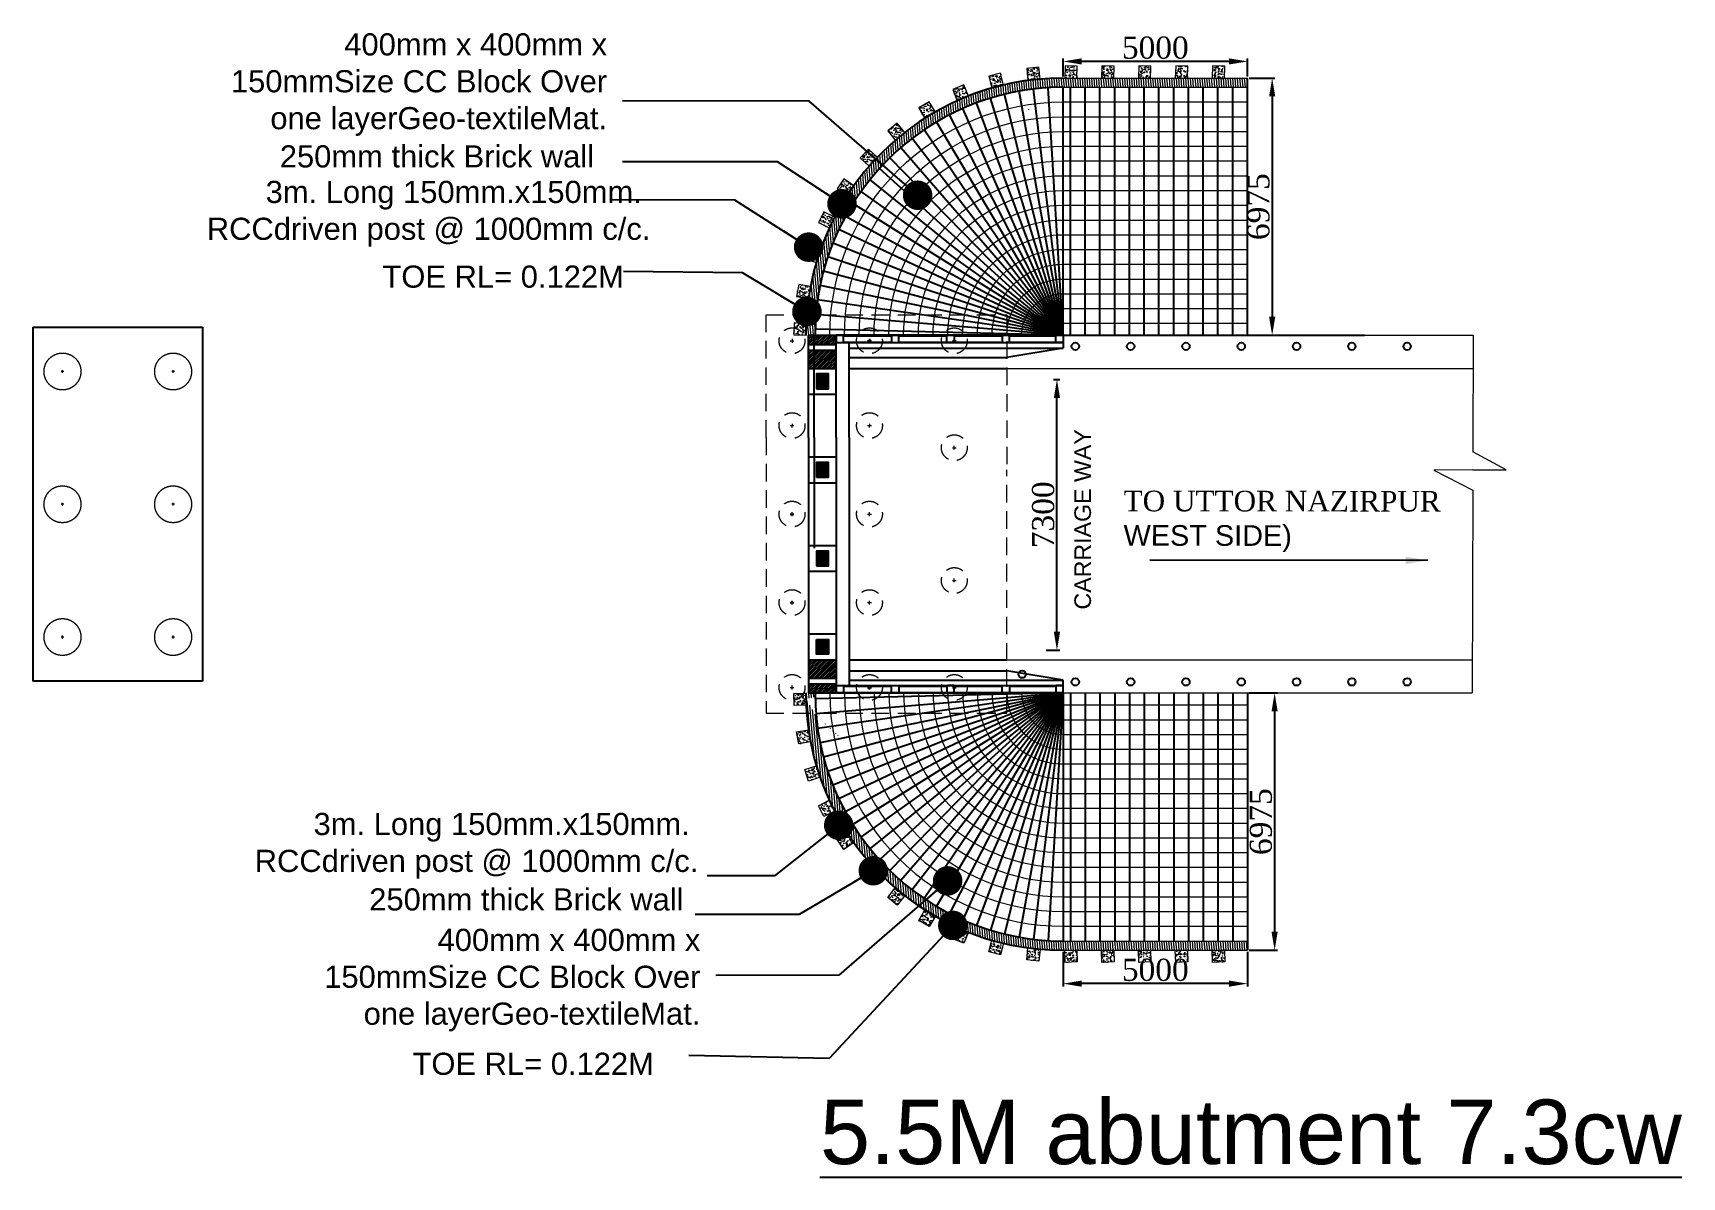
# Model space of a CAD drawing. Header units: millimetres. Extents: x -116975602006 to 5543032, y -156721783972 to 203313.
# Drawn here: x -458792 to -414076, y -149068 to -118048 of the extents above; entities that cross this region are included whole.
import ezdxf

# ---------------------------------------------------------------- set-up
doc = ezdxf.new("R2010")
doc.units = ezdxf.units.MM
doc.header["$LTSCALE"] = 250
doc.header["$PDMODE"] = 3
doc.header["$PDSIZE"] = -50
for name, pattern in [('ACAD_ISO03W100', [30, 12, -18]), ('CENTER', [50.8, 31.75, -6.35, 6.35, -6.35]), ('DASHED', [19.05, 12.7, -6.35]), ('DASHED2', [0.375, 0.25, -0.125])]:
    doc.linetypes.add(name, pattern=pattern)
for name, color, linetype in [('Abutment W Line', 11, 'Continuous'), ('Bearing  peat', 11, 'Continuous'), ('Dimision', 4, 'Continuous'), ('Extra Line', 134, 'Continuous'), ('Hatching', 65, 'Continuous'), ('Pile', 11, 'Continuous'), ('Ralling', 6, 'Continuous'), ('Text', 7, 'Continuous')]:
    doc.layers.add(name, color=color, linetype=linetype)
for name, color, linetype, lineweight in [('Center Line', 9, 'Continuous', 18), ('Dimention', 7, 'Continuous', 25), ('Girder Line', 7, 'Continuous', 18), ('Pire Line', 200, 'Continuous', 15), ('RL', 7, 'Continuous', 18)]:
    doc.layers.add(name, color=color, linetype=linetype, lineweight=lineweight)
doc.styles.add('CH_TEXT', font='arial.ttf')
doc.styles.add('ROMANS', font='arial.ttf', dxfattribs={"height": 200})
doc.styles.get("Standard").update_dxf_attribs({"font": 'times.ttf'})
doc.dimstyles.new('ISO-25', dxfattribs={"dimtxt": 75, "dimasz": 35, "dimexe": 75, "dimexo": 45.625, "dimgap": 20, "dimtad": 1, "dimtoh": 1, "dimdec": 0, "dimtxsty": 'Standard', "dimblk": 'DOT', "dimcen": 300, "dimclrd": 256, "dimclre": 256, "dimclrt": 256, "dimadec": 0, "dimazin": 0, "dimtfac": 1, "dimtdec": 0, "dimtix": 1, "dimtmove": 0, "dimatfit": 3, "dimldrblk": 'DOT', "dimfxl": 1, "dimlwd": -1, "dimarcsym": 0})
doc.dimstyles.get("Standard").update_dxf_attribs({"dimtxt": 500, "dimasz": 700, "dimexe": 80, "dimexo": 70, "dimgap": 30, "dimtad": 1, "dimdec": 0, "dimlfac": -1, "dimzin": 0, "dimdsep": 46, "dimtxsty": 'Standard', "dimcen": 400, "dimadec": 0, "dimazin": 0, "dimtfac": 1, "dimtdec": 0, "dimtix": 1, "dimtofl": 0, "dimtmove": 0, "dimatfit": 3, "dimfxl": 1, "dimtolj": 1, "dimtzin": 0, "dimarcsym": 0})
pattern_1 = [(45, (-414815.687, -134594.87), (-33.67596, 33.67596), [])]
pattern_2 = [(45, (-414815.687, -136994.87), (-33.67596, 33.67596), [])]
pattern_3 = [(0, (-414665.687, -136994.87), (0, 25.4), [])]

# ---------------------------------------------------------------- blocks, each defined once
blk = doc.blocks.new('_Dot')
at = {"color": 0, "linetype": 'ByBlock', "lineweight": -2}
blk.add_line((-0.5, 0), (-1, 0), dxfattribs=at)
at = {"color": 0, "linetype": 'ByBlock', "const_width": 0.5}
blk.add_lwpolyline([(-0.25, 0, 1), (0.25, 0, 1)], format="xyb", close=True, dxfattribs=at)
blk = doc.blocks.new('gfffe')
at = {"true_color": 0xed1f24}
h = blk.add_hatch(dxfattribs=at)
h.set_pattern_fill('AR-CONC', color=240)
h.set_pattern_definition([(50, (5949314.33, 76386.58), (182.1847, -15.9391), [19.05, -209.55]), (355, (5949314.33, 76386.58), (-35.2434, 191.0568), [15.24, -167.6406]), (100.4514, (5949329.51, 76385.25), (146.9412, 175.1178), [16.19, -178.0902]), (46.1842, (5949314.33, 76437.38), (271.079, -42.0423), [28.575, -314.325]), (96.6356, (5949336.92, 76433.87), (237.404, 247.426), [24.285, -267.1356]), (351.1842, (5949314.33, 76437.38), (237.404, 247.426), [22.86, -251.46]), (21, (5949339.73, 76424.68), (151.6144, -102.2652), [19.05, -209.55]), (326, (5949339.73, 76424.68), (61.802, 184.188), [15.24, -167.64]), (71.4514, (5949352.36, 76416.15), (213.4164, 81.9228), [16.19, -178.09]), (37.5, (5949314.33, 76386.58), (3.0886, 84.55504), [0, -165.608, 0, -170.18, 0, -168.275]), (7.5, (5949314.33, 76386.58), (66.81966, 100.1806), [0, -97.028, 0, -161.798, 0, -64.135]), (327.5, (5949257.686, 76386.58), (135.5906, -5.72874), [0, -63.5, 0, -198.12, 0, -262.89]), (317.5, (5949232.29, 76386.58), (148.1292, 25.4265), [0, -82.55, 0, -131.572, 0, -186.69])])
h.paths.add_polyline_path([(5963085, 76844), (5962756, 76833), (5962767, 76504), (5963096, 76515)])
at = {"ltscale": 10}
blk.add_lwpolyline([(5962756, 76833), (5963085, 76844), (5963096, 76515), (5962767, 76504)], close=True, dxfattribs=at)
blk = doc.blocks.new('*U486')
at = {"layer": 'RL', "rotation": 270.0000000000042}
blk.add_blockref('gfffe', (-76504, 5962767), dxfattribs=at)
blk = doc.blocks.new('*U492')
at = {"layer": 'RL', "color": 0, "linetype": 'ByBlock', "lineweight": -2, "transparency": 16777216}
for p, rotation in [((5951256, 83479), 180), ((5952256, 83479), 180), ((5953256, 83479), 180), ((5954256, 83479), 180), ((5955256, 83479), 180), ((5956253, 83413), 172.1437275101996), ((5957231, 83206), 163.9292788344888), ((5958168, 82861), 155.714830158778), ((5959047, 82386), 147.5003814830672), ((5959849, 81791), 139.2859328073564), ((5960558, 81086), 131.0714841316456), ((5961159, 80288), 122.8570354559347), ((5961640, 79412), 114.642586780224), ((5961990, 78476), 106.4281381045132), ((5962203, 77500), 98.2136894288024), ((5962275, 76504), 89.9992407530916)]:
    blk.add_blockref('*U486', p, dxfattribs=dict(at, rotation=rotation))
blk = doc.blocks.new('*U490')
at = {"ltscale": 10}
blk.add_line((0, 6725), (1, 0), dxfattribs=at)
blk = doc.blocks.new('*U491')
at = {"color": 0, "linetype": 'ByBlock', "lineweight": -2, "transparency": 16777216}
for p, rotation in [((-432830, -119814, 0), 197.0396370299124), ((-432444, -119709, 0), 193.6317096239301), ((-432053, -119626, 0), 190.2237822179475), ((-431658, -119567, 0), 186.8158548119649), ((-431259, -119531, 0), 183.4079274059825), ((-430859, -119519, 0), 180), ((-433940, -120266, 0), 207.2634192478594), ((-433579, -120094, 0), 203.8554918418771), ((-433209, -119943, 0), 200.4475644358947), ((-434628, -120674, 0), 214.0792740598244), ((-434290, -120460, 0), 210.6713466538419), ((-435262, -121161, 0), 220.8951288717895), ((-434952, -120908, 0), 217.4872014658067), ((-435557, -121431, 0), 224.3030562777721), ((-436095, -122023, 0), 231.1189110897373), ((-435834, -121719, 0), 227.7109836837547), ((-436336, -122341, 0), 234.5268384957198), ((-436558, -122674, 0), 237.9347659017022), ((-436942, -123376, 0), 244.750620713667), ((-436761, -123019, 0), 241.3426933076847), ((-437102, -123742, 0), 248.1585481196495), ((-437239, -124118, 0), 251.566475525632), ((-437355, -124501, 0), 254.9744029316145), ((-437447, -124890, 0), 258.3823303375971), ((-437516, -125284, 0), 261.7902577435796), ((-437582, -126081, 0), 268.6061125555447), ((-437561, -125681, 0), 265.1981851495621)]:
    blk.add_blockref('*U490', p, dxfattribs=dict(at, rotation=rotation))
blk = doc.blocks.new('*U489')
at = {"layer": 'RL', "rotation": 270.0000000000042}
blk.add_blockref('gfffe', (-76504, 5962767), dxfattribs=at)
blk = doc.blocks.new('*U485')
at = {"layer": 'RL', "color": 0, "linetype": 'ByBlock', "lineweight": -2, "transparency": 16777216}
for p, rotation in [((5951256, 83479), 180), ((5952256, 83479), 180), ((5953256, 83479), 180), ((5954256, 83479), 180), ((5955256, 83479), 180), ((5956253, 83413), 172.1437275101996), ((5957231, 83206), 163.9292788344888), ((5958168, 82861), 155.714830158778), ((5959047, 82386), 147.5003814830672), ((5959849, 81791), 139.2859328073564), ((5960558, 81086), 131.0714841316456), ((5961159, 80288), 122.8570354559347), ((5961640, 79412), 114.642586780224), ((5961990, 78476), 106.4281381045132), ((5962203, 77500), 98.2136894288024), ((5962275, 76504), 89.9992407530916)]:
    blk.add_blockref('*U489', p, dxfattribs=dict(at, rotation=rotation))
blk = doc.blocks.new('*U487')
at = {"ltscale": 10}
blk.add_line((0, 6725), (1, 0), dxfattribs=at)
blk = doc.blocks.new('*U488')
at = {"color": 0, "linetype": 'ByBlock', "lineweight": -2, "transparency": 16777216}
for p, rotation in [((45006, 414073), 197.0396370299124), ((45392, 414179), 193.6317096239301), ((45783, 414262), 190.2237822179475), ((46178, 414321), 186.8158548119649), ((46577, 414357), 183.4079274059825), ((46977, 414369), 180), ((43896, 413622), 207.2634192478594), ((44257, 413794), 203.8554918418771), ((44627, 413945), 200.4475644358947), ((43208, 413214), 214.0792740598244), ((43546, 413428), 210.6713466538419), ((42884, 412980), 217.4872014658067), ((42279, 412456), 224.3030562777721), ((42574, 412727), 220.8951288717895), ((41742, 411865), 231.1189110897373), ((42002, 412169), 227.7109836837547), ((41500, 411546), 234.5268384957198), ((41278, 411214), 237.9347659017022), ((40894, 410512), 244.750620713667), ((41075, 410869), 241.3426933076847), ((40734, 410146), 248.1585481196495), ((40597, 409770), 251.566475525632), ((40482, 409387), 254.9744029316145), ((40389, 408998), 258.3823303375971), ((40321, 408604), 261.7902577435796), ((40275, 408207), 265.1981851495621), ((40254, 407807), 268.6061125555447)]:
    blk.add_blockref('*U487', p, dxfattribs=dict(at, rotation=rotation))
blk = doc.blocks.new('*D494')
at = {"layer": 'Defpoints', "color": 0, "ltscale": 10, "transparency": 16777216}
for p in [(-430859, -142919, 0), (-425859, -142919, 0), (-430859, -143825)]:
    blk.add_point(p, dxfattribs=at)
at = {"layer": 'Text', "lineweight": -2, "ltscale": 10, "transparency": 16777216}
for p, q in [((-430859, -142965), (-430859, -143900)), ((-425859, -142965), (-425859, -143900))]:
    blk.add_line(p, q, dxfattribs=at)
at = {"layer": 'Text', "ltscale": 10, "transparency": 16777216}
blk.add_line((-426359, -143825), (-430359, -143825), dxfattribs=at)
for points in [[(-430359, -143741), (-430359, -143908), (-430859, -143825)], [(-426359, -143741), (-426359, -143908), (-425859, -143825)]]:
    blk.add_solid(points, dxfattribs=at)
at = {"layer": 'Text', "ltscale": 10, "transparency": 16777216, "insert": (-428359, -143454), "char_height": 600, "attachment_point": 5}
blk.add_mtext('5000', dxfattribs=at)
blk = doc.blocks.new('_DotSmall')
at = {"color": 0, "linetype": 'ByBlock', "const_width": 0.5}
blk.add_lwpolyline([(-0.0625, 0, 1), (0.0625, 0, 1)], format="xyb", close=True, dxfattribs=at)
blk = doc.blocks.new('*D495')
at = {"layer": 'Defpoints', "color": 0, "ltscale": 10, "transparency": 16777216}
for p in [(-430859, -118819), (-430859, -119269, 0), (-425859, -119275, 0)]:
    blk.add_point(p, dxfattribs=at)
at = {"layer": 'Text', "lineweight": -2, "ltscale": 10, "transparency": 16777216}
for p, q in [((-430859, -119224), (-430859, -118744)), ((-425859, -119229), (-425859, -118744))]:
    blk.add_line(p, q, dxfattribs=at)
at = {"layer": 'Text', "ltscale": 10, "transparency": 16777216}
blk.add_line((-426359, -118819), (-430359, -118819), dxfattribs=at)
for points in [[(-430359, -118736), (-430359, -118903), (-430859, -118819)], [(-426359, -118736), (-426359, -118903), (-425859, -118819)]]:
    blk.add_solid(points, dxfattribs=at)
at = {"layer": 'Text', "ltscale": 10, "transparency": 16777216, "insert": (-428359, -118449), "char_height": 600, "attachment_point": 5}
blk.add_mtext('5000', dxfattribs=at)
blk = doc.blocks.new('*D493')
at = {"layer": 'Defpoints', "color": 0, "ltscale": 10, "transparency": 16777216}
for p in [(-431161, -127441, 0), (-431026, -127441, 0), (-431360, -134784, 0)]:
    blk.add_point(p, dxfattribs=at)
at = {"layer": 'Text', "lineweight": -2, "ltscale": 10, "transparency": 16777216}
for p, q in [((-431115, -127441, 0), (-430951, -127441, 0)), ((-431314, -134784, 0), (-430951, -134784, 0))]:
    blk.add_line(p, q, dxfattribs=at)
at = {"layer": 'Text', "ltscale": 10, "transparency": 16777216}
blk.add_line((-431026, -134284, 0), (-431026, -127941, 0), dxfattribs=at)
for points in [[(-431109, -127941, 0), (-430942, -127941, 0), (-431026, -127441, 0)], [(-431109, -134284, 0), (-430942, -134284, 0), (-431026, -134784, 0)]]:
    blk.add_solid(points, dxfattribs=at)
at = {"layer": 'Text', "ltscale": 10, "transparency": 16777216, "insert": (-431397, -131113, 0), "char_height": 600, "attachment_point": 5, "rotation": 90}
blk.add_mtext('7300', dxfattribs=at)
blk = doc.blocks.new('*D498')
at = {"layer": 'Defpoints', "color": 0, "ltscale": 10, "transparency": 16777216}
for p in [(-425859, -135944, 0), (-425859, -142919, 0), (-425123, -142919)]:
    blk.add_point(p, dxfattribs=at)
at = {"layer": 'Text', "lineweight": -2, "ltscale": 10, "transparency": 16777216}
for p, q in [((-425814, -135944), (-425048, -135944)), ((-425814, -142919), (-425048, -142919))]:
    blk.add_line(p, q, dxfattribs=at)
at = {"layer": 'Text', "ltscale": 10, "transparency": 16777216}
blk.add_line((-425123, -136444), (-425123, -142419), dxfattribs=at)
for points in [[(-425207, -136444), (-425040, -136444), (-425123, -135944)], [(-425207, -142419), (-425040, -142419), (-425123, -142919)]]:
    blk.add_solid(points, dxfattribs=at)
at = {"layer": 'Text', "ltscale": 10, "transparency": 16777216, "insert": (-425494, -139432), "char_height": 600, "attachment_point": 5, "rotation": 90}
blk.add_mtext('6975', dxfattribs=at)
blk = doc.blocks.new('*D499')
at = {"layer": 'Defpoints', "color": 0, "ltscale": 10, "transparency": 16777216}
for p in [(-425859, -119269, 0), (-425859, -126244, 0), (-425190, -126244)]:
    blk.add_point(p, dxfattribs=at)
at = {"layer": 'Text', "lineweight": -2, "ltscale": 10, "transparency": 16777216}
for p, q in [((-425814, -119269), (-425115, -119269)), ((-425814, -126244), (-425115, -126244))]:
    blk.add_line(p, q, dxfattribs=at)
at = {"layer": 'Text', "ltscale": 10, "transparency": 16777216}
blk.add_line((-425190, -119769), (-425190, -125744), dxfattribs=at)
for points in [[(-425273, -119769), (-425106, -119769), (-425190, -119269)], [(-425273, -125744), (-425106, -125744), (-425190, -126244)]]:
    blk.add_solid(points, dxfattribs=at)
at = {"layer": 'Text', "ltscale": 10, "transparency": 16777216, "insert": (-425561, -122757), "char_height": 600, "attachment_point": 5, "rotation": 90}
blk.add_mtext('6975', dxfattribs=at)
blk = doc.blocks.new('erfv')
at = {"layer": 'Center Line'}
for p, q in [((-276326, 208836), (-276401, 208836)), ((-276363, 208799), (-276363, 208874)), ((-273326, 208836), (-273401, 208836)), ((-273363, 208799), (-273363, 208874)), ((-276363, 205199), (-276363, 205274)), ((-273363, 205199), (-273363, 205274)), ((-276326, 205236), (-276401, 205236)), ((-273326, 205236), (-273401, 205236)), ((-276363, 201599), (-276363, 201674)), ((-273363, 201599), (-273363, 201674)), ((-276326, 201636), (-276401, 201636)), ((-273326, 201636), (-273401, 201636))]:
    blk.add_line(p, q, dxfattribs=at)
at = {"layer": 'Pile', "linetype": 'CENTER', "ltscale": 3}
for p, q in [((-277163, 210036), (-277163, 200436)), ((-277163, 210036), (-272563, 210036)), ((-272563, 210036), (-272563, 200436)), ((-272563, 200436), (-277163, 200436))]:
    blk.add_line(p, q, dxfattribs=at)
at = {"layer": 'Pire Line', "linetype": 'DASHED2', "ltscale": 100}
for centre in [(-276363, 208836), (-273363, 208836), (-276363, 205236), (-273363, 205236), (-276363, 201636), (-273363, 201636)]:
    blk.add_circle(centre, 500, dxfattribs=at)
blk = doc.blocks.new('DGD')
blk.add_blockref('erfv', (-180568, -298553))

msp = doc.modelspace()

# ---------------------------------------------------------------- hatches: boundary and pattern name
at = {"layer": 'Hatching', "lineweight": 18, "true_color": 0x58ba48}
h = msp.add_hatch(dxfattribs=at)
h.set_pattern_fill('ANSI31', color=85, scale=20, angle=50)
h.set_pattern_definition([(95, (-6416554.57, -202747.83), (-63.2583633, -5.53438966), [])])
edge = h.paths.add_edge_path()
edge.add_line((-430859.4, -119269.1), (-425859.4, -119269.1))
edge.add_line((-425859.4, -119269.1), (-425859.4, -119519.1))
edge.add_line((-425859.4, -119519.1), (-430859.4, -119519.1))
edge.add_arc((-430861.3, -126242), 6722.9, 89.98372, 174.84608)
edge.add_line((-437557.1, -125638.1), (-437811.1, -125673.7))
edge.add_arc((-430869.7, -126233), 6963.9, 89.91544, 175.39342, ccw=False)
edge = h.paths.add_edge_path()
edge.add_line((-437811.1, -125673.7), (-437557.1, -125638.1))
edge.add_arc((-430859.4, -126244.1), 6725, 174.8298, 179.10176)
edge.add_arc((-437746.8, -126277.7), 214.3, 40.42202, 112.53319)
edge.add_line((-437828.9, -126079.7), (-437811.1, -125673.7))
edge = h.paths.add_edge_path()
edge.add_arc((-437746.8, -126277.7), 214.3, 40.42202, 112.53319, ccw=False)
edge.add_line((-437583.6, -126138.7), (-437584.4, -126244.1))
edge.add_line((-437584.4, -126244.1), (-437834.4, -126244.1))
edge.add_line((-437834.4, -126244.1), (-437828.9, -126079.7))
at = {"layer": 'Hatching', "linetype": 'Continuous', "ltscale": 3}
h = msp.add_hatch(dxfattribs=at)
h.set_pattern_fill('ANSI31', color=256, scale=15, style=2)
h.set_pattern_definition(pattern_1)
h.paths.add_polyline_path([(-437009.4, -126244.1), (-437759.4, -126244.1), (-437759.4, -126494.1), (-437009.4, -126494.1)])
h = msp.add_hatch(dxfattribs=at)
h.set_pattern_fill('ANSI31', color=256, scale=15, style=2)
h.set_pattern_definition(pattern_1)
h.paths.add_polyline_path([(-437009.4, -126644.1), (-437759.4, -126644.1), (-437759.4, -127144.1), (-437009.4, -127144.1)])
h = msp.add_hatch(dxfattribs=at)
h.set_pattern_fill('LINE,_I', color=256, scale=8, style=2)
h.set_pattern_definition([(0, (-414665.687, -134594.87), (0, 25.4), [])])
h.paths.add_polyline_path([(-437224.4, -127294.1), (-437384.4, -127294.1), (-437384.4, -127494.1), (-437224.4, -127494.1)])
h.paths.add_polyline_path([(-437384.4, -127494.1), (-437384.4, -127294.1), (-437544.4, -127294.1), (-437544.4, -127494.1)])
h.paths.add_polyline_path([(-437384.4, -127494.1), (-437544.4, -127494.1), (-437544.4, -127694.1), (-437384.4, -127694.1)])
h.paths.add_polyline_path([(-437384.4, -127694.1), (-437224.4, -127694.1), (-437224.4, -127494.1), (-437384.4, -127494.1)])
h = msp.add_hatch(dxfattribs=at)
h.set_pattern_fill('LINE,_I', color=256, scale=8, style=2)
h.set_pattern_definition(pattern_3)
h.paths.add_polyline_path([(-437224.4, -129694.1), (-437384.4, -129694.1), (-437384.4, -129894.1), (-437224.4, -129894.1)])
h.paths.add_polyline_path([(-437384.4, -129894.1), (-437384.4, -129694.1), (-437544.4, -129694.1), (-437544.4, -129894.1)])
h.paths.add_polyline_path([(-437384.4, -129894.1), (-437544.4, -129894.1), (-437544.4, -130094.1), (-437384.4, -130094.1)])
h.paths.add_polyline_path([(-437384.4, -130094.1), (-437224.4, -130094.1), (-437224.4, -129894.1), (-437384.4, -129894.1)])
h = msp.add_hatch(dxfattribs=at)
h.set_pattern_fill('LINE,_I', color=256, scale=8, style=2)
h.set_pattern_definition([(0, (-414665.687, -139394.87), (0, 25.4), [])])
h.paths.add_polyline_path([(-437224.4, -132094.1), (-437384.4, -132094.1), (-437384.4, -132294.1), (-437224.4, -132294.1)])
h.paths.add_polyline_path([(-437384.4, -132294.1), (-437384.4, -132094.1), (-437544.4, -132094.1), (-437544.4, -132294.1)])
h.paths.add_polyline_path([(-437384.4, -132294.1), (-437544.4, -132294.1), (-437544.4, -132494.1), (-437384.4, -132494.1)])
h.paths.add_polyline_path([(-437384.4, -132494.1), (-437224.4, -132494.1), (-437224.4, -132294.1), (-437384.4, -132294.1)])
h = msp.add_hatch(dxfattribs=at)
h.set_pattern_fill('LINE,_I', color=256, scale=8, style=2)
h.set_pattern_definition(pattern_3)
h.paths.add_polyline_path([(-437224.4, -134894.1), (-437384.4, -134894.1), (-437384.4, -134694.1), (-437224.4, -134694.1)])
h.paths.add_polyline_path([(-437384.4, -134694.1), (-437384.4, -134894.1), (-437544.4, -134894.1), (-437544.4, -134694.1)])
h.paths.add_polyline_path([(-437384.4, -134694.1), (-437544.4, -134694.1), (-437544.4, -134494.1), (-437384.4, -134494.1)])
h.paths.add_polyline_path([(-437384.4, -134494.1), (-437224.4, -134494.1), (-437224.4, -134694.1), (-437384.4, -134694.1)])
h = msp.add_hatch(dxfattribs=at)
h.set_pattern_fill('ANSI31', color=256, scale=15, style=2)
h.set_pattern_definition(pattern_2)
h.paths.add_polyline_path([(-437009.4, -135544.1), (-437759.4, -135544.1), (-437759.4, -135044.1), (-437009.4, -135044.1)])
h = msp.add_hatch(dxfattribs=at)
h.set_pattern_fill('ANSI31', color=256, scale=15, style=2)
h.set_pattern_definition(pattern_2)
h.paths.add_polyline_path([(-437009.4, -135944.1), (-437759.4, -135944.1), (-437759.4, -135694.1), (-437009.4, -135694.1)])
at = {"layer": 'Hatching', "lineweight": 18, "true_color": 0x58ba48}
h = msp.add_hatch(dxfattribs=at)
h.set_pattern_fill('ANSI31', color=85, scale=20, angle=50)
h.set_pattern_definition([(95, (-6416554.57, -205147.83), (-63.2583633, -5.53438966), [])])
edge = h.paths.add_edge_path()
edge.add_line((-430859.4, -142919.1), (-425859.4, -142919.1))
edge.add_line((-425859.4, -142919.1), (-425859.4, -142669.1))
edge.add_line((-425859.4, -142669.1), (-430859.4, -142669.1))
edge.add_arc((-430861.3, -135946.2), 6722.9, 185.15392, 270.01628, ccw=False)
edge.add_line((-437557.1, -136550.2), (-437811.1, -136514.6))
edge.add_arc((-430869.7, -135955.3), 6963.9, 184.60658, 270.08456)
edge = h.paths.add_edge_path()
edge.add_line((-437811.1, -136514.6), (-437557.1, -136550.2))
edge.add_arc((-430859.4, -135944.1), 6725, 180.89824, 185.1702, ccw=False)
edge.add_arc((-437746.8, -135910.6), 214.3, 247.46681, 319.57798, ccw=False)
edge.add_line((-437828.9, -136108.6), (-437811.1, -136514.6))
edge = h.paths.add_edge_path()
edge.add_arc((-437746.8, -135910.6), 214.3, 247.46681, 319.57798)
edge.add_line((-437583.6, -136049.6), (-437584.4, -135944.1))
edge.add_line((-437584.4, -135944.1), (-437834.4, -135944.1))
edge.add_line((-437834.4, -135944.1), (-437828.9, -136108.6))

# ---------------------------------------------------------------- linework, layer by layer
at = {"ltscale": 10}
for p, q in [((-425859.4, -126244.1, 0), (-425859.4, -119269.1, 0)), ((-430659.4, -126244.1, 0), (-430659.4, -119519.1, 0)), ((-430259.4, -126244.1, 0), (-430259.4, -119519.1, 0)), ((-429859.4, -126244.1, 0), (-429859.4, -119519.1, 0)), ((-429459.4, -126244.1, 0), (-429459.4, -119519.1, 0)), ((-429059.4, -126244.1, 0), (-429059.4, -119519.1, 0)), ((-428659.4, -126244.1, 0), (-428659.4, -119519.1, 0)), ((-428259.4, -126244.1, 0), (-428259.4, -119519.1, 0)), ((-427859.4, -126244.1, 0), (-427859.4, -119519.1, 0)), ((-427459.4, -126244.1, 0), (-427459.4, -119519.1, 0)), ((-427059.4, -126244.1, 0), (-427059.4, -119519.1, 0)), ((-426659.4, -126244.1, 0), (-426659.4, -119519.1, 0)), ((-426259.4, -126244.1, 0), (-426259.4, -119519.1, 0)), ((-431709.4, -126244.1), (-422687.7, -126244.1)), ((-430659.4, -135944.1, 0), (-430659.4, -142669.1, 0)), ((-430259.4, -135944.1, 0), (-430259.4, -142669.1, 0)), ((-429859.4, -135944.1, 0), (-429859.4, -142669.1, 0)), ((-429459.4, -135944.1, 0), (-429459.4, -142669.1, 0)), ((-429059.4, -135944.1, 0), (-429059.4, -142669.1, 0)), ((-428659.4, -135944.1, 0), (-428659.4, -142669.1, 0)), ((-428259.4, -135944.1, 0), (-428259.4, -142669.1, 0)), ((-427859.4, -135944.1, 0), (-427859.4, -142669.1, 0)), ((-427459.4, -135944.1, 0), (-427459.4, -142669.1, 0)), ((-427059.4, -135944.1, 0), (-427059.4, -142669.1, 0)), ((-426659.4, -135944.1, 0), (-426659.4, -142669.1, 0)), ((-426259.4, -135944.1, 0), (-426259.4, -142669.1, 0)), ((-425859.4, -135944.1, 0), (-425859.4, -142919.1, 0))]:
    msp.add_line(p, q, dxfattribs=at)
for centre, radius, start, end in [((-430859.4, -126244.1, 0), 6975, 90, 180), ((-430859.4, -126244.1, 0), 6725, 90, 180), ((-430859.4, -135944.1, 0), 6975, 180, 270), ((-430859.4, -135944.1, 0), 6725, 180, 270)]:
    msp.add_arc(centre, radius, start, end, dxfattribs=at)
at = {"layer": 'Abutment W Line', "ltscale": 5}
for p, q in [((-437759.4, -126244.1, 0), (-437009.4, -126244.1, 0)), ((-437759.4, -129019.1, 0), (-437759.4, -126244.1, 0)), ((-437759.4, -126244.1, 0), (-437009.4, -126244.1, 0)), ((-437759.4, -126494.1, 0), (-437009.4, -126494.1, 0)), ((-437009.4, -129019.1, 0), (-437009.4, -126244.1, 0)), ((-436659.4, -129019.1, 0), (-436659.4, -126444.1, 0)), ((-430859.4, -126244.1, 0), (-430859.4, -126594.1, 0)), ((-437759.4, -126644.1, 0), (-437009.4, -126644.1, 0)), ((-436659.4, -126594.1, 0), (-430859.4, -126594.1, 0)), ((-436659.4, -126844.1, 0), (-432384.4, -126844.1, 0)), ((-437759.4, -127144.1, 0), (-437009.4, -127144.1, 0)), ((-436659.4, -127144.1, 0), (-432384.4, -127144.1, 0)), ((-437759.4, -127844.1, 0), (-437009.4, -127844.1, 0)), ((-437759.4, -129019.1, 0), (-437759.4, -135944.1, 0)), ((-437009.4, -129019.1, 0), (-437009.4, -135944.1, 0)), ((-436659.4, -129019.1, 0), (-436659.4, -135744.1, 0)), ((-437759.4, -129544.1, 0), (-437009.4, -129544.1, 0)), ((-437759.4, -130244.1, 0), (-437009.4, -130244.1, 0)), ((-437759.4, -131944.1, 0), (-437009.4, -131944.1, 0)), ((-437759.4, -132644.1, 0), (-437009.4, -132644.1, 0)), ((-437759.4, -134344.1, 0), (-437009.4, -134344.1, 0)), ((-437759.4, -135044.1, 0), (-437009.4, -135044.1, 0)), ((-436659.4, -135044.1, 0), (-432384.4, -135044.1, 0)), ((-436659.4, -135344.1, 0), (-432384.4, -135344.1, 0)), ((-437759.4, -135544.1, 0), (-437009.4, -135544.1, 0)), ((-437759.4, -135694.1, 0), (-437009.4, -135694.1, 0)), ((-436659.4, -135594.1, 0), (-430859.4, -135594.1, 0)), ((-436659.4, -135594.1, 0), (-430859.4, -135594.1, 0)), ((-430859.4, -135944.1, 0), (-430859.4, -135594.1, 0)), ((-430859.4, -135944.1, 0), (-430859.4, -135594.1, 0)), ((-437759.4, -135944.1, 0), (-437009.4, -135944.1, 0)), ((-437759.4, -135944.1, 0), (-437009.4, -135944.1, 0)), ((-437759.4, -135944.1, 0), (-437009.4, -135944.1, 0))]:
    msp.add_line(p, q, dxfattribs=at)
at = {"layer": 'Abutment W Line', "linetype": 'ACAD_ISO03W100'}
for q in [(-437609.4, -126244.1, 0), (-437609.4, -135944.1, 0)]:
    msp.add_line((-437609.4, -129019.1, 0), q, dxfattribs=at)
at = {"layer": 'Abutment W Line', "ltscale": 10}
msp.add_line((-432027.1, -126244.1, 0), (-427027.1, -126244.1, 0), dxfattribs=at)
at = {"layer": 'Abutment W Line'}
for p, q in [((-430859.4, -126594.1, 0), (-432384.4, -126844.1, 0)), ((-430859.4, -135594.1, 0), (-432384.4, -135344.1, 0))]:
    msp.add_line(p, q, dxfattribs=at)
at = {"layer": 'Abutment W Line', "ltscale": 10}
for centre in [(-430527.1, -126544.2, 0), (-429027.1, -126544.2, 0), (-427527.1, -126544.2, 0), (-426027.1, -126544.2, 0), (-424527.1, -126544.2, 0), (-423027.1, -126544.2, 0), (-421527.1, -126544.2, 0), (-431969.2, -135437, 0), (-430527.1, -135644.2, 0), (-429027.1, -135644.2, 0), (-427527.1, -135644.2, 0), (-426027.1, -135644.2, 0), (-424527.1, -135644.2, 0), (-423027.1, -135644.2, 0), (-421527.1, -135644.2, 0)]:
    msp.add_circle(centre, 100, dxfattribs=at)
at = {"layer": 'Bearing  peat', "linetype": 'Continuous', "elevation": 0}
for points in [[(-437544.4, -127694.1), (-437224.4, -127694.1), (-437224.4, -127294.1), (-437544.4, -127294.1)], [(-437544.4, -130094.1), (-437224.4, -130094.1), (-437224.4, -129694.1), (-437544.4, -129694.1)], [(-437544.4, -132494.1), (-437224.4, -132494.1), (-437224.4, -132094.1), (-437544.4, -132094.1)], [(-437544.4, -134494.1), (-437224.4, -134494.1), (-437224.4, -134894.1), (-437544.4, -134894.1)]]:
    msp.add_lwpolyline(points, close=True, dxfattribs=at)
at = {"layer": 'Extra Line'}
for p, q in [((-436161.9, -126394.1, 0), (-436056.9, -126394.1, 0)), ((-436109.4, -126341.6, 0), (-436109.4, -126421.6, 0)), ((-433861.9, -126394.1, 0), (-433756.9, -126394.1, 0)), ((-433809.4, -126341.6, 0), (-433809.4, -126421.6, 0)), ((-438261.9, -131094.1, 0), (-438156.9, -131094.1, 0)), ((-438261.9, -133494.1, 0), (-438156.9, -133494.1, 0)), ((-436161.9, -135794.6, 0), (-436056.9, -135794.6, 0)), ((-436109.4, -135847.1, 0), (-436109.4, -135739.4, 0)), ((-433861.9, -135794.1, 0), (-433756.9, -135794.1, 0)), ((-433809.4, -135840.7, 0), (-433809.4, -135741.6, 0))]:
    msp.add_line(p, q, dxfattribs=at)
at = {"layer": 'Girder Line', "linetype": 'DASHED', "ltscale": 0.15}
for p, q in [((-438909.4, -125694.1, 0), (-432384.4, -125694.1, 0)), ((-438909.4, -129019.1, 0), (-438909.4, -125694.1, 0)), ((-432384.4, -125694.1, 0), (-432384.4, -129894.1, 0)), ((-438261.9, -126394.1, 0), (-438156.9, -126394.1, 0)), ((-438209.4, -126341.6, 0), (-438209.4, -126446.6, 0)), ((-438261.9, -128694.1, 0), (-438156.9, -128694.1, 0)), ((-438261.9, -128694.1, 0), (-438156.9, -128694.1, 0)), ((-438209.4, -128641.6, 0), (-438209.4, -128694.1, 0)), ((-438209.4, -128746.6, 0), (-438209.4, -128694.1, 0)), ((-436161.9, -128694.1, 0), (-436056.9, -128694.1, 0)), ((-436161.9, -128694.1, 0), (-436056.9, -128694.1, 0)), ((-436109.4, -128641.6, 0), (-436109.4, -128694.1, 0)), ((-436109.4, -128746.6, 0), (-436109.4, -128694.1, 0)), ((-438909.4, -129019.1, 0), (-438909.4, -136494.1, 0)), ((-433861.9, -129294.1, 0), (-433756.9, -129294.1, 0)), ((-433861.9, -129294.1, 0), (-433756.9, -129294.1, 0)), ((-433809.4, -129340.7, 0), (-433809.4, -129241.6, 0)), ((-432384.4, -136494.1, 0), (-432384.4, -129894.1, 0)), ((-438209.4, -131146.6, 0), (-438209.4, -131041.6, 0)), ((-436161.9, -131094.1, 0), (-436056.9, -131094.1, 0)), ((-436109.4, -131146.6, 0), (-436109.4, -131041.6, 0)), ((-433861.9, -132894.1, 0), (-433756.9, -132894.1, 0)), ((-433861.9, -132894.1, 0), (-433756.9, -132894.1, 0)), ((-433809.4, -132940.7, 0), (-433809.4, -132841.6, 0)), ((-438209.4, -133546.6, 0), (-438209.4, -133441.6, 0)), ((-436161.9, -133494.1, 0), (-436056.9, -133494.1, 0)), ((-436109.4, -133546.6, 0), (-436109.4, -133441.6, 0)), ((-438261.9, -135794.1, 0), (-438156.9, -135794.1, 0)), ((-438209.4, -135846.6, 0), (-438209.4, -135741.6, 0)), ((-438909.4, -136494.1, 0), (-432384.4, -136494.1, 0))]:
    msp.add_line(p, q, dxfattribs=at)
for centre in [(-438209.4, -126394.1, 0), (-436109.4, -126394.1, 0), (-433809.4, -126394.1, 0), (-438209.4, -128694.1, 0), (-436109.4, -128694.1, 0), (-433809.4, -129294.1, 0), (-438209.4, -131094.1, 0), (-436109.4, -131094.1, 0), (-433809.4, -132894.1, 0), (-438209.4, -133494.1, 0), (-436109.4, -133494.1, 0), (-438209.4, -135794.1, 0), (-436109.4, -135794.1, 0), (-433809.4, -135794.1, 0)]:
    msp.add_circle(centre, 350, dxfattribs=at)
at = {"layer": 'Ralling'}
for p, q in [((-430859.4, -126244.1, 0), (-437009.4, -126244.1, 0)), ((-437009.4, -126444.1, 0), (-430859.4, -126444.1, 0)), ((-436997.4, -126244.1, 0), (-430859.4, -126244.1, 0)), ((-436809.4, -126256.1, 0), (-435509.4, -126256.1, 0)), ((-436809.4, -126432.1, 0), (-435509.4, -126432.1, 0)), ((-435309.4, -126256.1, 0), (-434009.4, -126256.1, 0)), ((-435309.4, -126432.1, 0), (-434009.4, -126432.1, 0)), ((-433809.4, -126256.1, 0), (-432509.4, -126256.1, 0)), ((-433809.4, -126432.1, 0), (-432509.4, -126432.1, 0)), ((-432309.4, -126256.1, 0), (-431059.4, -126256.1, 0)), ((-432309.4, -126432.1, 0), (-431059.4, -126432.1, 0)), ((-437009.4, -135744.1, 0), (-430859.4, -135744.1, 0)), ((-436809.4, -135756.1, 0), (-435509.4, -135756.1, 0)), ((-436809.4, -135932.1, 0), (-435509.4, -135932.1, 0)), ((-435309.4, -135756.1, 0), (-434009.4, -135756.1, 0)), ((-435309.4, -135932.1, 0), (-434009.4, -135932.1, 0)), ((-433809.4, -135756.1, 0), (-432509.4, -135756.1, 0)), ((-433809.4, -135932.1, 0), (-432509.4, -135932.1, 0)), ((-432309.4, -135756.1, 0), (-431059.4, -135756.1, 0)), ((-432309.4, -135932.1, 0), (-431059.4, -135932.1, 0)), ((-430859.4, -135944.1, 0), (-437009.4, -135944.1, 0)), ((-436997.4, -135944.1, 0), (-430859.4, -135944.1, 0))]:
    msp.add_line(p, q, dxfattribs=at)
at = {"layer": 'Ralling', "elevation": 0}
for points in [[(-436997.4, -126444.1), (-436821.4, -126444.1), (-436809.4, -126432.1), (-436809.4, -126256.1), (-436821.4, -126244.1), (-436997.4, -126244.1), (-437009.4, -126256.1), (-437009.4, -126432.1)], [(-435497.4, -126444.1), (-435321.4, -126444.1), (-435309.4, -126432.1), (-435309.4, -126256.1), (-435321.4, -126244.1), (-435497.4, -126244.1), (-435509.4, -126256.1), (-435509.4, -126432.1)], [(-433821.4, -126444.1), (-433997.4, -126444.1), (-434009.4, -126432.1), (-434009.4, -126256.1), (-433997.4, -126244.1), (-433821.4, -126244.1), (-433809.4, -126256.1), (-433809.4, -126432.1)], [(-432497.4, -126444.1), (-432321.4, -126444.1), (-432309.4, -126432.1), (-432309.4, -126256.1), (-432321.4, -126244.1), (-432497.4, -126244.1), (-432509.4, -126256.1), (-432509.4, -126432.1)], [(-430871.4, -126444.1), (-431047.4, -126444.1), (-431059.4, -126432.1), (-431059.4, -126256.1), (-431047.4, -126244.1), (-430871.4, -126244.1), (-430859.4, -126256.1), (-430859.4, -126432.1)], [(-436997.4, -135744.1), (-436821.4, -135744.1), (-436809.4, -135756.1), (-436809.4, -135932.1), (-436821.4, -135944.1), (-436997.4, -135944.1), (-437009.4, -135932.1), (-437009.4, -135756.1)], [(-435497.4, -135744.1), (-435321.4, -135744.1), (-435309.4, -135756.1), (-435309.4, -135932.1), (-435321.4, -135944.1), (-435497.4, -135944.1), (-435509.4, -135932.1), (-435509.4, -135756.1)], [(-433821.4, -135744.1), (-433997.4, -135744.1), (-434009.4, -135756.1), (-434009.4, -135932.1), (-433997.4, -135944.1), (-433821.4, -135944.1), (-433809.4, -135932.1), (-433809.4, -135756.1)], [(-432497.4, -135744.1), (-432321.4, -135744.1), (-432309.4, -135756.1), (-432309.4, -135932.1), (-432321.4, -135944.1), (-432497.4, -135944.1), (-432509.4, -135932.1), (-432509.4, -135756.1)], [(-430871.4, -135744.1), (-431047.4, -135744.1), (-431059.4, -135756.1), (-431059.4, -135932.1), (-431047.4, -135944.1), (-430871.4, -135944.1), (-430859.4, -135932.1), (-430859.4, -135756.1)]]:
    msp.add_lwpolyline(points, close=True, dxfattribs=at)
at = {"layer": 'RL', "ltscale": 0.5}
for p, q in [((-427027.1, -126244.2, 0), (-419741.8, -126244.1, 0)), ((-419741.8, -126244, 0), (-419747.1, -129403.6, 0)), ((-433537.2, -127144.1, 0), (-419743.8, -127144.1, 0)), ((-418847.5, -129894.1, 0), (-419747.1, -129403.6, 0)), ((-419751.3, -129894.1, 0), (-420809.5, -129900.7, 0)), ((-420809.5, -129900.7, 0), (-419747.1, -130441.4, 0)), ((-419751.3, -129894.1, 0), (-418847.5, -129894.1, 0)), ((-419751.3, -129894.1, 0), (-418847.5, -129894.1, 0)), ((-419747.1, -130441.4, 0), (-419762.6, -135944.1, 0)), ((-432682.1, -135044.1, 0), (-419759.8, -135044.1, 0)), ((-432682.1, -135944.1, 0), (-419762.6, -135944.1, 0))]:
    msp.add_line(p, q, dxfattribs=at)
at = {"layer": 'RL', "ltscale": 0.5, "elevation": 0}
for points in [[(-437834.4, -126244.2, -0.4142174), (-430859.4, -119269.1), (-425859.4, -119269.1)], [(-437584.4, -126244.2, -0.4142174), (-430859.4, -119519.1), (-425859.4, -119519.1)], [(-437184.4, -126244.2, -0.4142174), (-430859.4, -119919.1), (-425859.4, -119919.1)], [(-436784.4, -126244.2, -0.4142174), (-430859.4, -120319.1), (-425859.4, -120319.1)], [(-436384.4, -126244.2, -0.4142174), (-430859.4, -120719.1), (-425859.4, -120719.1)], [(-435984.4, -126244.2, -0.4142174), (-430859.4, -121119.1), (-425859.4, -121119.1)], [(-435584.4, -126244.2, -0.4142174), (-430859.4, -121519.1), (-425859.4, -121519.1)], [(-435184.4, -126244.2, -0.4142174), (-430859.4, -121919.1), (-425859.4, -121919.1)], [(-434784.4, -126244.2, -0.4142174), (-430859.4, -122319.1), (-425859.4, -122319.1)], [(-434384.4, -126244.2, -0.4142174), (-430859.4, -122719.1), (-425859.4, -122719.1)], [(-433984.4, -126244.2, -0.4142174), (-430859.4, -123119.1), (-425859.4, -123119.1)], [(-433584.4, -126244.2, -0.4142174), (-430859.4, -123519.1), (-425859.4, -123519.1)], [(-433184.4, -126244.2, -0.4142174), (-430859.4, -123919.1), (-425859.4, -123919.1)], [(-432784.4, -126244.2, -0.4142174), (-430859.4, -124319.1), (-425859.4, -124319.1)], [(-432384.4, -126244.2, -0.4142174), (-430859.4, -124719.1), (-425859.4, -124719.1)], [(-431984.4, -126244.2, -0.4142174), (-430859.4, -125119.1), (-425859.4, -125119.1)], [(-431584.4, -126244.1, -0.4142174), (-430859.4, -125519.1), (-425859.4, -125519.1)], [(-431184.4, -126244.1, -0.4142174), (-430859.4, -125919.1), (-425859.4, -125919.1)], [(-437834.4, -135944, 0.4142174), (-430859.4, -142919.1), (-425859.4, -142919.1)], [(-437584.4, -135944, 0.4142174), (-430859.4, -142669.1), (-425859.4, -142669.1)], [(-437184.4, -135944.1, 0.4142174), (-430859.4, -142269.1), (-425859.4, -142269.1)], [(-436784.4, -135944.1, 0.4142174), (-430859.4, -141869.1), (-425859.4, -141869.1)], [(-436384.4, -135944.1, 0.4142174), (-430859.4, -141469.1), (-425859.4, -141469.1)], [(-435984.4, -135944.1, 0.4142174), (-430859.4, -141069.1), (-425859.4, -141069.1)], [(-435584.4, -135944.1, 0.4142174), (-430859.4, -140669.1), (-425859.4, -140669.1)], [(-435184.4, -135944.1, 0.4142174), (-430859.4, -140269.1), (-425859.4, -140269.1)], [(-434784.4, -135944.1, 0.4142174), (-430859.4, -139869.1), (-425859.4, -139869.1)], [(-434384.4, -135944.1, 0.4142174), (-430859.4, -139469.1), (-425859.4, -139469.1)], [(-433984.4, -135944.1, 0.4142174), (-430859.4, -139069.1), (-425859.4, -139069.1)], [(-433584.4, -135944.1, 0.4142174), (-430859.4, -138669.1), (-425859.4, -138669.1)], [(-433184.4, -135944.1, 0.4142174), (-430859.4, -138269.1), (-425859.4, -138269.1)], [(-432784.4, -135944.1, 0.4142174), (-430859.4, -137869.1), (-425859.4, -137869.1)], [(-432384.4, -135944.1, 0.4142174), (-430859.4, -137469.1), (-425859.4, -137469.1)], [(-431984.4, -135944.1, 0.4142174), (-430859.4, -137069.1), (-425859.4, -137069.1)], [(-431584.4, -135944.1, 0.4142174), (-430859.4, -136669.1), (-425859.4, -136669.1)], [(-431184.4, -135944.1, 0.4142174), (-430859.4, -136269.1), (-425859.4, -136269.1)]]:
    msp.add_lwpolyline(points, format="xyb", dxfattribs=at)

# ---------------------------------------------------------------- block references
for name, p in [('*U491', (0, 0)), ('DGD', (-1061.2, -37510.1))]:
    msp.add_blockref(name, p)
at = {"xscale": -1, "rotation": 180}
msp.add_blockref('*U488', (-477836, 271699.5, 0), dxfattribs=at)
at = {"layer": 'RL', "xscale": -1}
msp.add_blockref('*U492', (5524440.3, -202747.8, 0), dxfattribs=at)
at = {"layer": 'RL', "rotation": 180}
msp.add_blockref('*U485', (5524440.3, -59440.4, 0), dxfattribs=at)

# ---------------------------------------------------------------- texts
at = {"layer": 'Text', "ltscale": 0.5, "style": 'ROMANS'}
for s, insert, char_height, width, attachment_point in [('400mm x 400mm x 150mmSize CC Block Over one layerGeo-textileMat.', (-443225.4, -120838.5, -9937.1), 600, 11143.678, 9), ('250mm thick Brick wall', (-443576.6, -121702.7, -9937.1), 600, 11143.678, 9), ('3m. Long 150mm.x150mm.  RCCdriven post @ 1000mm c/c.', (-442049.4, -123838.4, -9937.1), 600, 12138.125, 9), ('3m. Long 150mm.x150mm.  RCCdriven post @ 1000mm c/c.', (-440750, -139196, -9937.1), 600, 12138.125, 3), ('250mm thick Brick wall', (-441151.3, -141241.3, -9937.1), 600, 11143.678, 3), ('400mm x 400mm x 150mmSize CC Block Over one layerGeo-textileMat.', (-440695.3, -142338.2, -9937.1), 600, 11143.678, 3), ('{\\L5.5M abutment 7.3cw}', (-437452.3, -146968), 1750, 37332.845, 1)]:
    msp.add_mtext(s, dxfattribs=dict(at, insert=insert, char_height=char_height, width=width, attachment_point=attachment_point))
at = {"layer": 'Text', "ltscale": 0.5, "char_height": 600, "attachment_point": 9, "style": 'ROMANS'}
for insert in [(-442770.8, -124962.7, -8669), (-441956.2, -146306.3, -8669)]:
    msp.add_mtext_dynamic_manual_height_columns('TOE RL= 0.122M', width=7002.666, gutter_width=625, heights=[0], dxfattribs=dict(at, insert=insert))
at = {"layer": 'Text', "ltscale": 10, "insert": (-430097, -133681.4, 0), "char_height": 450, "attachment_point": 7, "rotation": 90, "style": 'CH_TEXT'}
msp.add_mtext_dynamic_manual_height_columns('CARRIAGE WAY', width=6190.119, gutter_width=625, heights=[0], dxfattribs=at)
at = {"layer": 'Text', "ltscale": 10, "insert": (-429260.3, -130457.1), "char_height": 560, "attachment_point": 1, "rotation": 359.94475}
msp.add_mtext_dynamic_manual_height_columns('\\pi42.33276;TO UTTOR NAZIRPUR {\\fArial|b0|i0|c0|p34; \\P\\pi1973.76077;WEST SIDE) } ', width=8473.361, gutter_width=625, heights=[0], dxfattribs=at)

# ---------------------------------------------------------------- dimensions: what is measured, and where the dimension line sits
at = {"layer": 'Text', "ltscale": 10}
for base, p1, p2, picture, middle in [((-430859.4, -118819.2), (-425859.4, -119274.7, 0), (-430859.4, -119269.1, 0), '*D495', (-428359.4, -118449)), ((-430859.4, -143824.6), (-425859.4, -142919.1, 0), (-430859.4, -142919.1, 0), '*D494', (-428359.4, -143454.4))]:
    dim = msp.add_linear_dim(base=base, p1=p1, p2=p2, dimstyle='ISO-25', override={"dimtxt": 600, "dimasz": 500, "dimgap": 65, "dimblk1": 'DotSmall', "dimfxl": 75}, dxfattribs=at)
    dim.commit()
    dim.dimension.update_dxf_attribs({"geometry": picture, "text_midpoint": middle})
for base, p1, p2, picture, middle in [((-425189.6, -126244.1), (-425859.4, -119269.1, 0), (-425859.4, -126244.1, 0), '*D499', (-425560.7, -122756.6)), ((-425123.2, -142919.1), (-425859.4, -135944.1, 0), (-425859.4, -142919.1, 0), '*D498', (-425494.2, -139431.6))]:
    dim = msp.add_linear_dim(base=base, p1=p1, p2=p2, angle=90, dimstyle='ISO-25', override={"dimtxt": 600, "dimasz": 500, "dimgap": 65, "dimblk1": 'DotSmall', "dimfxl": 75}, dxfattribs=at)
    dim.commit()
    dim.dimension.update_dxf_attribs({"geometry": picture, "text_midpoint": middle})
dim = msp.add_linear_dim(base=(-431025.6, -127441.2, 0), p1=(-431359.7, -134784.1, 0), p2=(-431161.1, -127441.2, 0), angle=90, text='7300', dimstyle='ISO-25', override={"dimtxt": 600, "dimasz": 500, "dimgap": 65, "dimblk1": 'DotSmall', "dimfxl": 75}, dxfattribs=at)
dim.commit()
dim.dimension.update_dxf_attribs({"geometry": '*D493', "text_midpoint": (-431396.7, -131112.7, 0)})

# ---------------------------------------------------------------- leaders
at = {"layer": 'Dimention'}
msp.add_leader([(-420971.8, -132349), (-428511, -132341.7)], dimstyle='Standard', override={"dimasz": 600, "dimfxl": 65, "dimfxlon": 1}, dxfattribs=at)
at = {"layer": 'Dimision', "ltscale": 5}
for points in [[(-434804.2, -122447.2), (-437750.8, -119888.1), (-442803, -119892.5)], [(-436854.8, -122679.6, -9937.1), (-438607.5, -121541.2, -9937.1), (-442804.2, -121541.2, -9937.1)], [(-437758.3, -123855.5, -9937.1), (-439758, -122581.4, -9937.1), (-443152.9, -122576.7, -9937.1)], [(-437804.7, -125601, -9937.1), (-439554.5, -124555.7, -9937.1), (-442776.9, -124511.1, -9937.1)], [(-436943.6, -139530.2, -9937.1), (-438684.9, -140902.8, -9937.1), (-440514.4, -140904.1, -9937.1)], [(-436005.3, -140764.1, -9937.1), (-438017.4, -141946.7, -9937.1), (-440838.4, -141953.9, -9937.1)], [(-433989.5, -141038.6), (-436936.2, -143597.6), (-440272.7, -143607.6)], [(-433849.5, -142245.7, -9937.1), (-437199.6, -145857.6, -9937.1), (-441004, -145776.6, -9937.1)]]:
    msp.add_leader(points, dimstyle='ISO-25', override={"dimasz": 800, "dimtad": 0}, dxfattribs=at)

doc.saveas('drawing.dxf')
